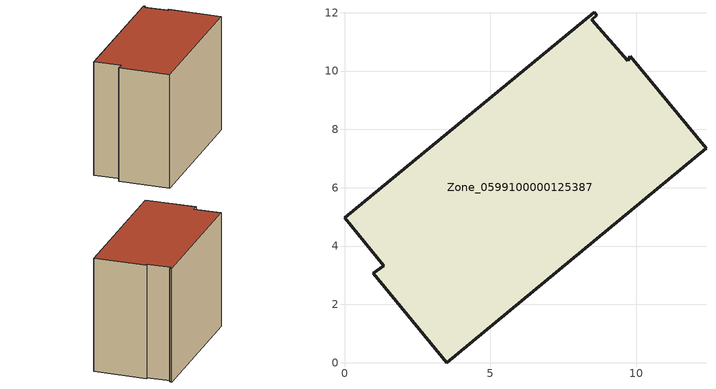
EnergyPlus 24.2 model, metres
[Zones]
Zone_0599100000125387
 floor ground (C_G): 0.98,3.06 1.35,3.33 0,4.97 8.55,12.02 8.64,11.91 8.47,11.76 9.71,10.35 9.79,10.51 12.39,7.35 3.5,0 z0
 wall outside (C_F): 1.35,3.33 0.98,3.06 3.5,0 12.39,7.35 9.79,10.51 9.71,10.35 8.47,11.76 8.64,11.91 8.55,12.02 0,4.97 1.35,3.33 z0:9.02
 roof outside (C_R): 12.39,7.35 9.79,10.51 9.71,10.35 8.47,11.76 8.64,11.91 8.55,12.02 0,4.97 1.35,3.33 0.98,3.06 3.5,0 z9.02
[BUILDING]
Pand.0599100000125387: North Axis=0; Terrain=City; Loads Convergence Tolerance Value=0.04; Temperature Convergence Tolerance Value=0.4; Solar Distribution=FullExterior; Maximum Number of Warmup Days=25; Minimum Number of Warmup Days=1
[Site:Location]
Rotterdam.The.Hague.AP_ZH_NLD Design_Conditions: Latitude=51.96; Longitude=4.45; Time Zone=1; Elevation=-4.5
[SITE:GROUNDTEMPERATURE:BUILDINGSURFACE]
18, 18, 18, 18, 18, 18, 18, 18, 18, 18, 18, 18
[MATERIAL] Thermal Absorptance=0.9; Solar Absorptance=0.7; Visible Absorptance=0.7
Name | Roughness | Thickness | Conductivity | Density | Specific Heat
G.TI.1946 | MediumSmooth | 0.15 | 1 | 540 | 1210
F.TI.1946 | Rough | 0.3 | 0.857143 | 1920 | 840
R.TI.1946 | MediumRough | 0.2 | 0.1 | 1500 | 1000
[CONSTRUCTION]
C_G: G.TI.1946
C_F: F.TI.1946
C_R: R.TI.1946
[ZONE]
Zone_0599100000125387: Type=1; Multiplier=1; Ceiling Height=Autocalculate; Volume=Autocalculate; Floor Area=autocalculate; Part of Total Floor Area=Yes
[ZONEINFILTRATION:DESIGNFLOWRATE]
Infil_Zone_0599100000125387: Zone or ZoneList or Space or SpaceList=Zone_0599100000125387; Schedule=AlwaysOn; Design Flow Rate Calculation Method=Flow/Area; Flow Rate per Floor Area=0.003; Constant Term Coefficient=1; Temperature Term Coefficient=0; Velocity Term Coefficient=0; Velocity Squared Term Coefficient=0
[HVACTEMPLATE:ZONE:IDEALLOADSAIRSYSTEM]
Zone_0599100000125387: Maximum Heating Supply Air Temperature=50; Minimum Cooling Supply Air Temperature=13; Maximum Heating Supply Air Humidity Ratio=0.0156; Minimum Cooling Supply Air Humidity Ratio=0.0077; Heating Limit=NoLimit; Cooling Limit=NoLimit; Dehumidification Control Type=ConstantSensibleHeatRatio; Cooling Sensible Heat Ratio=0.7; Dehumidification Setpoint=60; Humidification Control Type=None; Humidification Setpoint=30; Outdoor Air Method=None; Outdoor Air Flow Rate per Person=0.00944; Outdoor Air Flow Rate per Zone Floor Area=0; Outdoor Air Flow Rate per Zone=0; Demand Controlled Ventilation Type=None; Outdoor Air Economizer Type=NoEconomizer; Heat Recovery Type=None; Sensible Heat Recovery Effectiveness=0.7; Latent Heat Recovery Effectiveness=0.65
[ZONECONTROL:THERMOSTAT]
ThermostatControl_Zone_0599100000125387: Zone or ZoneList=Zone_0599100000125387; Control Type Schedule=DualSetpointControlType; Control 1=Thermostat_Zone_0599100000125387; Temperature Difference Between Cutout And Setpoint=0
[THERMOSTATSETPOINT:DUALSETPOINT]
Thermostat_Zone_0599100000125387: Heating Setpoint Temperature Schedule=HeatingSetpoint_Zone_0599100000125387; Cooling Setpoint Temperature Schedule=CoolingSetpoint_Zone_0599100000125387
[SCHEDULE:COMPACT]
HeatingSetpoint_Zone_0599100000125387: Through: 12/31, For: AllDays, Until: 24:00, 21
CoolingSetpoint_Zone_0599100000125387: Through: 12/31, For: AllDays, Until: 24:00, 24
DualSetpointControlType: Through: 12/31, For: AllDays, Until: 24:00, 4
AlwaysOn: Through: 12/31, For: AllDays, Until: 24:00, 1
